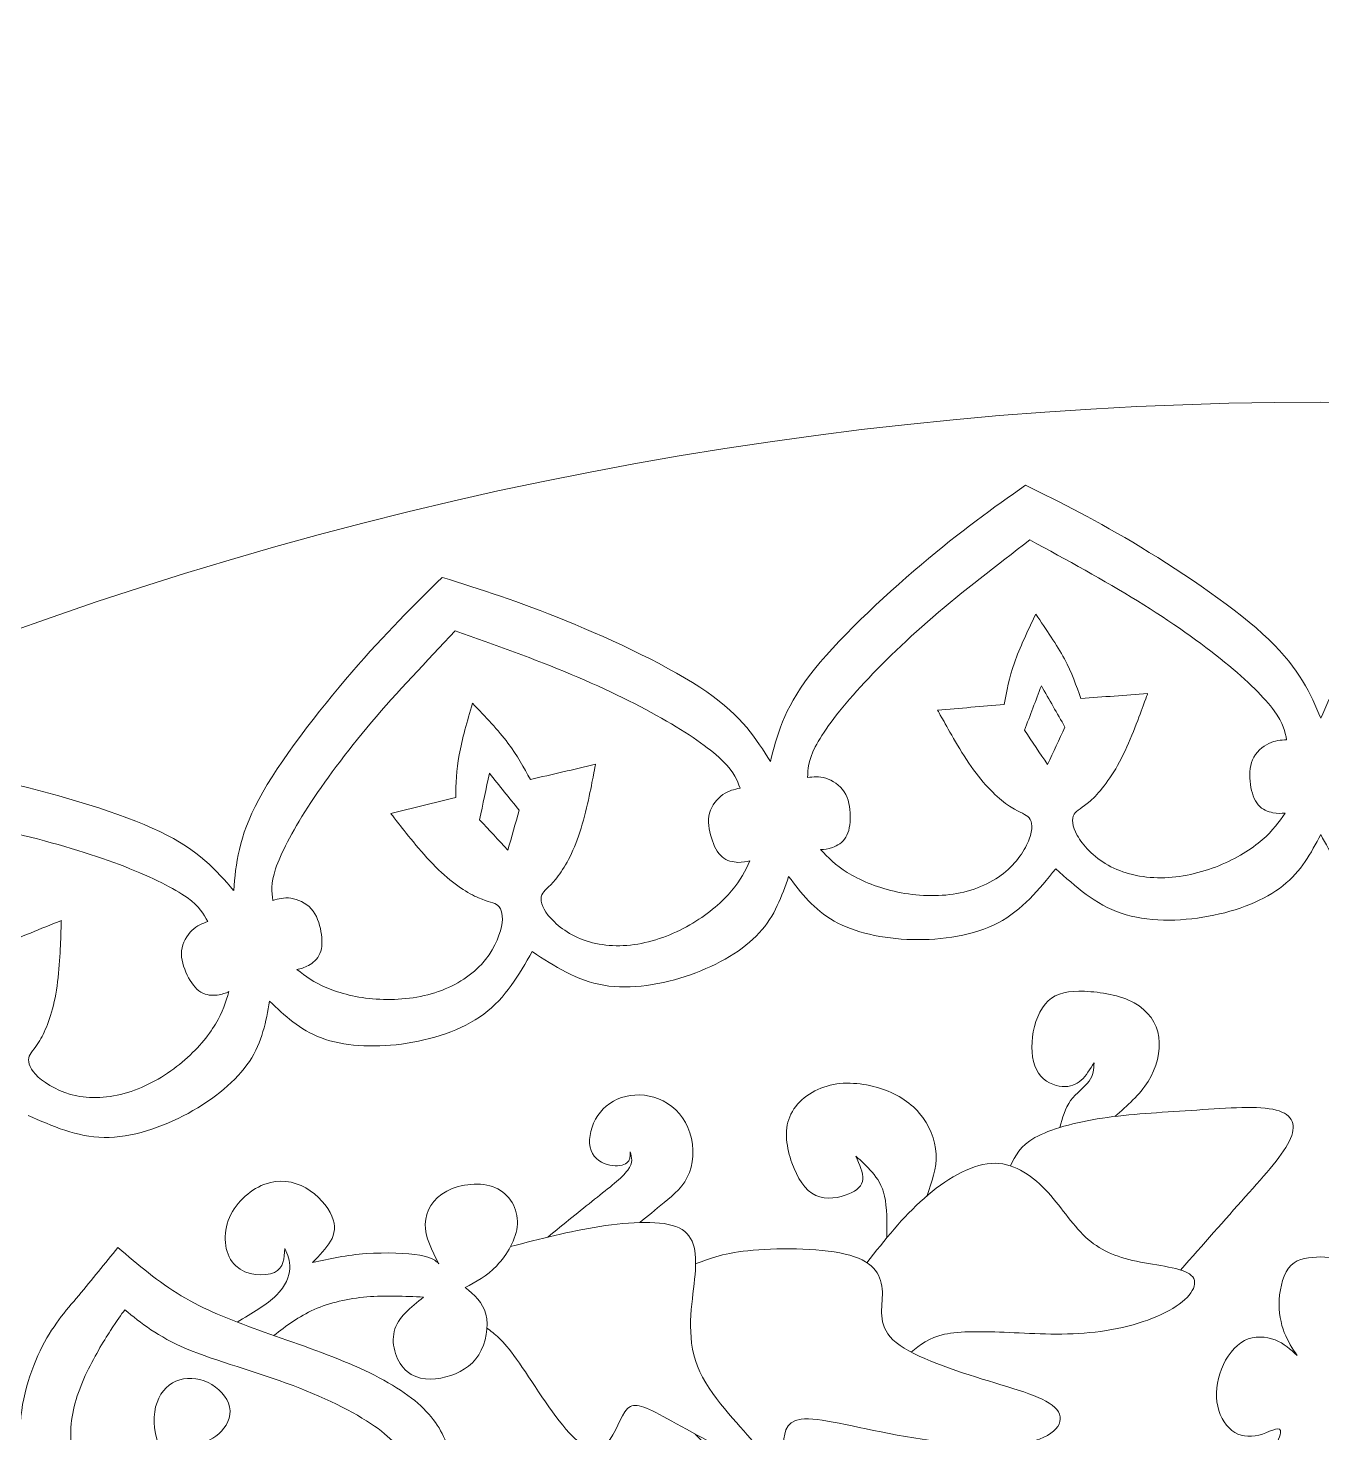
# Model space of a CAD drawing. Header units: millimetres. Extents: x -49.7 to 16.7, y -35.8 to 30.6.
# Drawn here: x -26.66 to -16.45, y 19.53 to 30.61 of the extents above; entities that cross this region are included whole.
import ezdxf

# ---------------------------------------------------------------- set-up
doc = ezdxf.new("R2010")
doc.units = ezdxf.units.MM
doc.header["$MEASUREMENT"] = 0
doc.layers.add('Layer 1', color=7, linetype='Continuous')

msp = doc.modelspace()

# ---------------------------------------------------------------- linework, layer by layer
at = {"layer": 'Layer 1', "lineweight": 9}
for points, knots in [([(4.9302, 18.8028), (-6.8815, 30.6145), (-26.0394, 30.6145), (-37.8511, 18.8028), (-37.8511, 18.8028), (-49.6628, 6.991), (-49.6628, -12.1668), (-37.8511, -23.9785), (-37.8511, -23.9785), (-26.0394, -35.7903), (-6.8815, -35.7903), (4.9302, -23.9785), (4.9302, -23.9785), (16.7419, -12.1668), (16.7419, 6.991), (4.9302, 18.8028)], [0, 0, 0, 0, 0.2, 0.2, 0.2, 0.2, 0.4, 0.4, 0.4, 0.4, 0.6, 0.6, 0.6, 0.6, 1, 1, 1, 1]), ([(-18.7898, 27.0081), (-19.0457, 26.8255), (-19.3016, 26.6429), (-19.6119, 26.3806), (-19.6119, 26.3806), (-19.9221, 26.1183), (-20.2867, 25.7762), (-20.4942, 25.5036), (-20.4942, 25.5036), (-20.7016, 25.231), (-20.752, 25.0278), (-20.8022, 24.8246)], [0, 0, 0, 0, 0.25, 0.25, 0.25, 0.25, 0.5, 0.5, 0.5, 0.5, 1, 1, 1, 1]), ([(-18.7897, 27.0081), (-18.5084, 26.8678), (-18.2271, 26.7275), (-17.8796, 26.5169), (-17.8796, 26.5169), (-17.5322, 26.3064), (-17.1185, 26.0255), (-16.871, 25.7888), (-16.871, 25.7888), (-16.6235, 25.552), (-16.542, 25.3593), (-16.4605, 25.1666)], [0, 0, 0, 0, 0.25, 0.25, 0.25, 0.25, 0.5, 0.5, 0.5, 0.5, 1, 1, 1, 1]), ([(-14.1313, 27.0081), (-14.4126, 26.8678), (-14.6939, 26.7275), (-15.0414, 26.5169), (-15.0414, 26.5169), (-15.3889, 26.3064), (-15.8025, 26.0255), (-16.05, 25.7888), (-16.05, 25.7888), (-16.2976, 25.552), (-16.3791, 25.3593), (-16.4605, 25.1666)], [0, 0, 0, 0, 0.25, 0.25, 0.25, 0.25, 0.5, 0.5, 0.5, 0.5, 1, 1, 1, 1]), ([(-18.7557, 26.5745), (-19.02, 26.3714), (-19.2845, 26.1683), (-19.5202, 25.9655), (-19.5202, 25.9655), (-19.7558, 25.7627), (-19.9628, 25.5601), (-20.1217, 25.3822), (-20.1217, 25.3822), (-20.2807, 25.2043), (-20.3919, 25.0508), (-20.4485, 24.9411), (-20.4485, 24.9411), (-20.5051, 24.8314), (-20.5073, 24.7652), (-20.5096, 24.6991), (-20.5096, 24.6991), (-20.4638, 24.7042), (-20.4181, 24.7094), (-20.3659, 24.6933), (-20.3659, 24.6933), (-20.3136, 24.6771), (-20.2548, 24.6398), (-20.2198, 24.5859), (-20.2198, 24.5859), (-20.1848, 24.532), (-20.1737, 24.4616), (-20.1728, 24.396), (-20.1728, 24.396), (-20.1719, 24.3304), (-20.1813, 24.2694), (-20.2074, 24.2272), (-20.2074, 24.2272), (-20.2335, 24.1848), (-20.2763, 24.1611), (-20.3123, 24.1479), (-20.3123, 24.1479), (-20.3482, 24.1348), (-20.3775, 24.1323), (-20.4067, 24.1298), (-20.4067, 24.1298), (-20.3484, 24.069), (-20.2901, 24.0082), (-20.1963, 23.9499), (-20.1963, 23.9499), (-20.1024, 23.8916), (-19.973, 23.8356), (-19.8259, 23.8017), (-19.8259, 23.8017), (-19.6789, 23.7677), (-19.514, 23.7556), (-19.3612, 23.7787), (-19.3612, 23.7787), (-19.2084, 23.8019), (-19.0674, 23.8603), (-18.9631, 23.9426), (-18.9631, 23.9426), (-18.8588, 24.0249), (-18.791, 24.1311), (-18.7605, 24.2123), (-18.7605, 24.2123), (-18.73, 24.2935), (-18.7367, 24.3497), (-18.7618, 24.3808), (-18.7618, 24.3808), (-18.7868, 24.4118), (-18.83, 24.4177), (-18.903, 24.4645), (-18.903, 24.4645), (-18.976, 24.5113), (-19.0787, 24.599), (-19.1804, 24.7335), (-19.1804, 24.7335), (-19.2821, 24.8681), (-19.3827, 25.0495), (-19.433, 25.1402), (-19.433, 25.1402), (-19.4833, 25.2309), (-19.4833, 25.2309), (-19.4833, 25.2309), (-19.4833, 25.2309), (-19.3081, 25.2459), (-19.1327, 25.2609), (-18.9575, 25.2759), (-18.9575, 25.2759), (-18.9382, 25.3808), (-18.9188, 25.4858), (-18.8775, 25.6045), (-18.8775, 25.6045), (-18.8362, 25.7233), (-18.7729, 25.8559), (-18.7096, 25.9885)], [0, 0, 0, 0, 0.0416667, 0.0416667, 0.0416667, 0.0416667, 0.0833333, 0.0833333, 0.0833333, 0.0833333, 0.125, 0.125, 0.125, 0.125, 0.1666667, 0.1666667, 0.1666667, 0.1666667, 0.2083333, 0.2083333, 0.2083333, 0.2083333, 0.25, 0.25, 0.25, 0.25, 0.2916667, 0.2916667, 0.2916667, 0.2916667, 0.3333333, 0.3333333, 0.3333333, 0.3333333, 0.375, 0.375, 0.375, 0.375, 0.4166667, 0.4166667, 0.4166667, 0.4166667, 0.4583333, 0.4583333, 0.4583333, 0.4583333, 0.5, 0.5, 0.5, 0.5, 0.5416667, 0.5416667, 0.5416667, 0.5416667, 0.5833333, 0.5833333, 0.5833333, 0.5833333, 0.625, 0.625, 0.625, 0.625, 0.6666667, 0.6666667, 0.6666667, 0.6666667, 0.7083333, 0.7083333, 0.7083333, 0.7083333, 0.75, 0.75, 0.75, 0.75, 0.7916667, 0.7916667, 0.7916667, 0.7916667, 0.8333333, 0.8333333, 0.8333333, 0.8333333, 0.875, 0.875, 0.875, 0.875, 0.9166667, 0.9166667, 0.9166667, 0.9166667, 1, 1, 1, 1]), ([(-18.7556, 26.5745), (-18.4627, 26.4153), (-18.1698, 26.256), (-17.9053, 26.0926), (-17.9053, 26.0926), (-17.6408, 25.9292), (-17.4047, 25.7615), (-17.2199, 25.6106), (-17.2199, 25.6106), (-17.035, 25.4597), (-16.9013, 25.3256), (-16.8282, 25.2261), (-16.8282, 25.2261), (-16.7551, 25.1266), (-16.7425, 25.0615), (-16.73, 24.9966), (-16.73, 24.9966), (-16.7759, 24.9945), (-16.8219, 24.9924), (-16.871, 24.9683), (-16.871, 24.9683), (-16.9201, 24.9442), (-16.9723, 24.8981), (-16.9984, 24.8394), (-16.9984, 24.8394), (-17.0245, 24.7808), (-17.0245, 24.7095), (-17.0151, 24.6445), (-17.0151, 24.6445), (-17.0057, 24.5796), (-16.9869, 24.5209), (-16.9546, 24.4832), (-16.9546, 24.4832), (-16.9222, 24.4454), (-16.8762, 24.4287), (-16.8386, 24.4213), (-16.8386, 24.4213), (-16.801, 24.414), (-16.7718, 24.4161), (-16.7425, 24.4182), (-16.7425, 24.4182), (-16.7906, 24.349), (-16.8386, 24.2799), (-16.9222, 24.2076), (-16.9222, 24.2076), (-17.0057, 24.1353), (-17.1248, 24.0598), (-17.2648, 24.0033), (-17.2648, 24.0033), (-17.4047, 23.9467), (-17.5656, 23.909), (-17.7202, 23.9079), (-17.7202, 23.9079), (-17.8748, 23.9068), (-18.0231, 23.9425), (-18.139, 24.0074), (-18.139, 24.0074), (-18.2549, 24.0724), (-18.3386, 24.1667), (-18.3814, 24.2422), (-18.3814, 24.2422), (-18.4242, 24.3176), (-18.4263, 24.3742), (-18.4064, 24.4088), (-18.4064, 24.4088), (-18.3866, 24.4433), (-18.3448, 24.4559), (-18.28, 24.5135), (-18.28, 24.5135), (-18.2153, 24.5712), (-18.1276, 24.6739), (-18.0482, 24.8227), (-18.0482, 24.8227), (-17.9688, 24.9714), (-17.8977, 25.1664), (-17.8623, 25.2638), (-17.8623, 25.2638), (-17.8267, 25.3613), (-17.8267, 25.3613), (-17.8267, 25.3613), (-17.8267, 25.3613), (-18.0022, 25.3487), (-18.1777, 25.3361), (-18.3532, 25.3235), (-18.3532, 25.3235), (-18.3887, 25.4241), (-18.4242, 25.5247), (-18.4836, 25.6355), (-18.4836, 25.6355), (-18.543, 25.7464), (-18.6262, 25.8674), (-18.7095, 25.9885)], [0, 0, 0, 0, 0.0416667, 0.0416667, 0.0416667, 0.0416667, 0.0833333, 0.0833333, 0.0833333, 0.0833333, 0.125, 0.125, 0.125, 0.125, 0.1666667, 0.1666667, 0.1666667, 0.1666667, 0.2083333, 0.2083333, 0.2083333, 0.2083333, 0.25, 0.25, 0.25, 0.25, 0.2916667, 0.2916667, 0.2916667, 0.2916667, 0.3333333, 0.3333333, 0.3333333, 0.3333333, 0.375, 0.375, 0.375, 0.375, 0.4166667, 0.4166667, 0.4166667, 0.4166667, 0.4583333, 0.4583333, 0.4583333, 0.4583333, 0.5, 0.5, 0.5, 0.5, 0.5416667, 0.5416667, 0.5416667, 0.5416667, 0.5833333, 0.5833333, 0.5833333, 0.5833333, 0.625, 0.625, 0.625, 0.625, 0.6666667, 0.6666667, 0.6666667, 0.6666667, 0.7083333, 0.7083333, 0.7083333, 0.7083333, 0.75, 0.75, 0.75, 0.75, 0.7916667, 0.7916667, 0.7916667, 0.7916667, 0.8333333, 0.8333333, 0.8333333, 0.8333333, 0.875, 0.875, 0.875, 0.875, 0.9166667, 0.9166667, 0.9166667, 0.9166667, 1, 1, 1, 1]), ([(-23.391, 26.2793), (-23.6152, 26.059), (-23.8394, 25.8386), (-24.1048, 25.531), (-24.1048, 25.531), (-24.3702, 25.2233), (-24.6768, 24.8284), (-24.8391, 24.5267), (-24.8391, 24.5267), (-25.0013, 24.225), (-25.0192, 24.0164), (-25.0371, 23.8079)], [0, 0, 0, 0, 0.25, 0.25, 0.25, 0.25, 0.5, 0.5, 0.5, 0.5, 1, 1, 1, 1]), ([(-23.3909, 26.2793), (-23.0911, 26.1848), (-22.7913, 26.0902), (-22.4152, 25.9366), (-22.4152, 25.9366), (-22.0391, 25.783), (-21.5866, 25.5703), (-21.3051, 25.3752), (-21.3051, 25.3752), (-21.0235, 25.18), (-20.9129, 25.0023), (-20.8023, 24.8246)], [0, 0, 0, 0, 0.25, 0.25, 0.25, 0.25, 0.5, 0.5, 0.5, 0.5, 1, 1, 1, 1]), ([(-23.2895, 25.8564), (-23.5188, 25.6145), (-23.7482, 25.3724), (-23.9493, 25.1353), (-23.9493, 25.1353), (-24.1503, 24.8981), (-24.323, 24.6657), (-24.4522, 24.4651), (-24.4522, 24.4651), (-24.5814, 24.2645), (-24.6671, 24.0956), (-24.7059, 23.9783), (-24.7059, 23.9783), (-24.7447, 23.8611), (-24.7365, 23.7954), (-24.7284, 23.7298), (-24.7284, 23.7298), (-24.684, 23.742), (-24.6396, 23.7542), (-24.5856, 23.7465), (-24.5856, 23.7465), (-24.5314, 23.7387), (-24.4675, 23.711), (-24.4245, 23.6633), (-24.4245, 23.6633), (-24.3815, 23.6155), (-24.3595, 23.5477), (-24.3484, 23.4831), (-24.3484, 23.4831), (-24.3372, 23.4184), (-24.337, 23.3567), (-24.3561, 23.3109), (-24.3561, 23.3109), (-24.3752, 23.265), (-24.4138, 23.2349), (-24.4473, 23.2162), (-24.4473, 23.2162), (-24.4808, 23.1976), (-24.5092, 23.1906), (-24.5377, 23.1836), (-24.5377, 23.1836), (-24.4706, 23.1326), (-24.4036, 23.0817), (-24.3018, 23.0388), (-24.3018, 23.0388), (-24.2, 22.9958), (-24.0634, 22.9608), (-23.9128, 22.9503), (-23.9128, 22.9503), (-23.7622, 22.9398), (-23.5975, 22.9536), (-23.4502, 23.0003), (-23.4502, 23.0003), (-23.3029, 23.0471), (-23.1728, 23.1269), (-23.0826, 23.2244), (-23.0826, 23.2244), (-22.9924, 23.322), (-22.9421, 23.4376), (-22.9247, 23.5225), (-22.9247, 23.5225), (-22.9073, 23.6075), (-22.9227, 23.662), (-22.9523, 23.6888), (-22.9523, 23.6888), (-22.9819, 23.7155), (-23.0255, 23.7146), (-23.1049, 23.7493), (-23.1049, 23.7493), (-23.1843, 23.7841), (-23.2995, 23.8547), (-23.421, 23.9717), (-23.421, 23.9717), (-23.5424, 24.0886), (-23.6702, 24.2521), (-23.7341, 24.3338), (-23.7341, 24.3338), (-23.798, 24.4155), (-23.798, 24.4155), (-23.798, 24.4155), (-23.798, 24.4155), (-23.6272, 24.4577), (-23.4564, 24.5), (-23.2856, 24.5423), (-23.2856, 24.5423), (-23.283, 24.6489), (-23.2802, 24.7556), (-23.258, 24.8793), (-23.258, 24.8793), (-23.2358, 25.0031), (-23.1941, 25.1439), (-23.1523, 25.2848)], [0, 0, 0, 0, 0.0416667, 0.0416667, 0.0416667, 0.0416667, 0.0833333, 0.0833333, 0.0833333, 0.0833333, 0.125, 0.125, 0.125, 0.125, 0.1666667, 0.1666667, 0.1666667, 0.1666667, 0.2083333, 0.2083333, 0.2083333, 0.2083333, 0.25, 0.25, 0.25, 0.25, 0.2916667, 0.2916667, 0.2916667, 0.2916667, 0.3333333, 0.3333333, 0.3333333, 0.3333333, 0.375, 0.375, 0.375, 0.375, 0.4166667, 0.4166667, 0.4166667, 0.4166667, 0.4583333, 0.4583333, 0.4583333, 0.4583333, 0.5, 0.5, 0.5, 0.5, 0.5416667, 0.5416667, 0.5416667, 0.5416667, 0.5833333, 0.5833333, 0.5833333, 0.5833333, 0.625, 0.625, 0.625, 0.625, 0.6666667, 0.6666667, 0.6666667, 0.6666667, 0.7083333, 0.7083333, 0.7083333, 0.7083333, 0.75, 0.75, 0.75, 0.75, 0.7916667, 0.7916667, 0.7916667, 0.7916667, 0.8333333, 0.8333333, 0.8333333, 0.8333333, 0.875, 0.875, 0.875, 0.875, 0.9166667, 0.9166667, 0.9166667, 0.9166667, 1, 1, 1, 1]), ([(-23.2894, 25.8564), (-22.9752, 25.745), (-22.6609, 25.6335), (-22.3741, 25.5135), (-22.3741, 25.5135), (-22.0874, 25.3934), (-21.828, 25.2647), (-21.6218, 25.1447), (-21.6218, 25.1447), (-21.4156, 25.0246), (-21.2625, 24.913), (-21.1747, 24.8261), (-21.1747, 24.8261), (-21.087, 24.7392), (-21.0644, 24.677), (-21.0419, 24.6148), (-21.0419, 24.6148), (-21.0869, 24.6055), (-21.132, 24.5963), (-21.1767, 24.5648), (-21.1767, 24.5648), (-21.2214, 24.5334), (-21.2658, 24.4796), (-21.2824, 24.4176), (-21.2824, 24.4176), (-21.299, 24.3556), (-21.2879, 24.2851), (-21.2684, 24.2225), (-21.2684, 24.2225), (-21.249, 24.1598), (-21.2212, 24.1047), (-21.1834, 24.0726), (-21.1834, 24.0726), (-21.1455, 24.0404), (-21.0975, 24.031), (-21.0592, 24.0297), (-21.0592, 24.0297), (-21.0209, 24.0283), (-20.9924, 24.0349), (-20.9638, 24.0416), (-20.9638, 24.0416), (-21.0004, 23.9658), (-21.0371, 23.8899), (-21.1083, 23.8055), (-21.1083, 23.8055), (-21.1795, 23.721), (-21.2853, 23.6278), (-21.4147, 23.5501), (-21.4147, 23.5501), (-21.5441, 23.4723), (-21.6971, 23.4098), (-21.8495, 23.3846), (-21.8495, 23.3846), (-22.0021, 23.3594), (-22.1542, 23.3714), (-22.2788, 23.4174), (-22.2788, 23.4174), (-22.4035, 23.4635), (-22.5008, 23.5435), (-22.5549, 23.6113), (-22.5549, 23.6113), (-22.609, 23.6791), (-22.6199, 23.7347), (-22.6058, 23.772), (-22.6058, 23.772), (-22.5916, 23.8092), (-22.5522, 23.8282), (-22.4973, 23.8952), (-22.4973, 23.8952), (-22.4424, 23.9623), (-22.3718, 24.0774), (-22.3166, 24.2368), (-22.3166, 24.2368), (-22.2615, 24.3962), (-22.2218, 24.5998), (-22.202, 24.7016), (-22.202, 24.7016), (-22.1822, 24.8034), (-22.1822, 24.8034), (-22.1822, 24.8034), (-22.1822, 24.8034), (-22.3535, 24.7635), (-22.5249, 24.7236), (-22.6962, 24.6838), (-22.6962, 24.6838), (-22.747, 24.7776), (-22.7978, 24.8714), (-22.8738, 24.9716), (-22.8738, 24.9716), (-22.9498, 25.0717), (-23.051, 25.1783), (-23.1522, 25.2849)], [0, 0, 0, 0, 0.0416667, 0.0416667, 0.0416667, 0.0416667, 0.0833333, 0.0833333, 0.0833333, 0.0833333, 0.125, 0.125, 0.125, 0.125, 0.1666667, 0.1666667, 0.1666667, 0.1666667, 0.2083333, 0.2083333, 0.2083333, 0.2083333, 0.25, 0.25, 0.25, 0.25, 0.2916667, 0.2916667, 0.2916667, 0.2916667, 0.3333333, 0.3333333, 0.3333333, 0.3333333, 0.375, 0.375, 0.375, 0.375, 0.4166667, 0.4166667, 0.4166667, 0.4166667, 0.4583333, 0.4583333, 0.4583333, 0.4583333, 0.5, 0.5, 0.5, 0.5, 0.5416667, 0.5416667, 0.5416667, 0.5416667, 0.5833333, 0.5833333, 0.5833333, 0.5833333, 0.625, 0.625, 0.625, 0.625, 0.6666667, 0.6666667, 0.6666667, 0.6666667, 0.7083333, 0.7083333, 0.7083333, 0.7083333, 0.75, 0.75, 0.75, 0.75, 0.7916667, 0.7916667, 0.7916667, 0.7916667, 0.8333333, 0.8333333, 0.8333333, 0.8333333, 0.875, 0.875, 0.875, 0.875, 0.9166667, 0.9166667, 0.9166667, 0.9166667, 1, 1, 1, 1]), ([(-18.6651, 25.4232), (-18.7095, 25.3061), (-18.7539, 25.189), (-18.7983, 25.072), (-18.7983, 25.072), (-18.7376, 24.9818), (-18.6768, 24.8914), (-18.6161, 24.8012)], [0, 0, 0, 0, 0.3333333, 0.3333333, 0.3333333, 0.3333333, 1, 1, 1, 1]), ([(-18.665, 25.4232), (-18.6029, 25.3146), (-18.5407, 25.2058), (-18.4785, 25.0972), (-18.4785, 25.0972), (-18.5244, 24.9986), (-18.5702, 24.8999), (-18.6161, 24.8012)], [0, 0, 0, 0, 0.3333333, 0.3333333, 0.3333333, 0.3333333, 1, 1, 1, 1]), ([(-27.8215, 24.8397), (-27.5106, 24.7932), (-27.1997, 24.7467), (-26.8042, 24.6539), (-26.8042, 24.6539), (-26.4087, 24.561), (-25.9285, 24.4217), (-25.6199, 24.273), (-25.6199, 24.273), (-25.3113, 24.1243), (-25.1742, 23.9661), (-25.0372, 23.8079)], [0, 0, 0, 0, 0.25, 0.25, 0.25, 0.25, 0.5, 0.5, 0.5, 0.5, 1, 1, 1, 1]), ([(-23.0199, 24.7335), (-23.0454, 24.6109), (-23.071, 24.4883), (-23.0965, 24.3657), (-23.0965, 24.3657), (-23.0224, 24.2861), (-22.9483, 24.2064), (-22.8742, 24.1268)], [0, 0, 0, 0, 0.3333333, 0.3333333, 0.3333333, 0.3333333, 1, 1, 1, 1]), ([(-23.0198, 24.7335), (-22.9414, 24.6359), (-22.863, 24.5382), (-22.7846, 24.4406), (-22.7846, 24.4406), (-22.8144, 24.336), (-22.8443, 24.2314), (-22.8742, 24.1268)], [0, 0, 0, 0, 0.3333333, 0.3333333, 0.3333333, 0.3333333, 1, 1, 1, 1]), ([(-27.6551, 24.4379), (-27.3273, 24.377), (-26.9995, 24.3161), (-26.6974, 24.2424), (-26.6974, 24.2424), (-26.3954, 24.1687), (-26.1191, 24.0821), (-25.8966, 23.9958), (-25.8966, 23.9958), (-25.6742, 23.9094), (-25.5055, 23.8232), (-25.4053, 23.7511), (-25.4053, 23.7511), (-25.305, 23.6791), (-25.273, 23.6211), (-25.241, 23.5632), (-25.241, 23.5632), (-25.284, 23.547), (-25.3272, 23.5308), (-25.3663, 23.4927), (-25.3663, 23.4927), (-25.4056, 23.4546), (-25.441, 23.3946), (-25.4477, 23.3308), (-25.4477, 23.3308), (-25.4544, 23.2669), (-25.4324, 23.1991), (-25.4034, 23.1403), (-25.4034, 23.1403), (-25.3744, 23.0814), (-25.3383, 23.0313), (-25.2959, 23.0055), (-25.2959, 23.0055), (-25.2535, 22.9796), (-25.2046, 22.9779), (-25.1665, 22.9825), (-25.1665, 22.9825), (-25.1285, 22.9872), (-25.1014, 22.9982), (-25.0742, 23.0092), (-25.0742, 23.0092), (-25.0985, 22.9286), (-25.1228, 22.848), (-25.18, 22.7534), (-25.18, 22.7534), (-25.2371, 22.6588), (-25.327, 22.5502), (-25.4426, 22.4532), (-25.4426, 22.4532), (-25.5583, 22.3562), (-25.6997, 22.2706), (-25.8463, 22.2218), (-25.8463, 22.2218), (-25.993, 22.173), (-26.1451, 22.1611), (-26.2754, 22.187), (-26.2754, 22.187), (-26.4057, 22.213), (-26.5144, 22.2769), (-26.5784, 22.3354), (-26.5784, 22.3354), (-26.6424, 22.3939), (-26.6619, 22.4471), (-26.6538, 22.4861), (-26.6538, 22.4861), (-26.6456, 22.5251), (-26.6097, 22.55), (-26.5659, 22.6248), (-26.5659, 22.6248), (-26.5222, 22.6996), (-26.4704, 22.8244), (-26.4409, 22.9904), (-26.4409, 22.9904), (-26.4114, 23.1564), (-26.4041, 23.3638), (-26.4004, 23.4674), (-26.4004, 23.4674), (-26.3967, 23.5711), (-26.3967, 23.5711), (-26.3967, 23.5711), (-26.3967, 23.5711), (-26.5597, 23.5049), (-26.7227, 23.4387), (-26.8858, 23.3725), (-26.8858, 23.3725), (-26.9506, 23.4572), (-27.0155, 23.5419), (-27.1062, 23.629), (-27.1062, 23.629), (-27.1969, 23.716), (-27.3135, 23.8054), (-27.4301, 23.8949)], [0, 0, 0, 0, 0.0416667, 0.0416667, 0.0416667, 0.0416667, 0.0833333, 0.0833333, 0.0833333, 0.0833333, 0.125, 0.125, 0.125, 0.125, 0.1666667, 0.1666667, 0.1666667, 0.1666667, 0.2083333, 0.2083333, 0.2083333, 0.2083333, 0.25, 0.25, 0.25, 0.25, 0.2916667, 0.2916667, 0.2916667, 0.2916667, 0.3333333, 0.3333333, 0.3333333, 0.3333333, 0.375, 0.375, 0.375, 0.375, 0.4166667, 0.4166667, 0.4166667, 0.4166667, 0.4583333, 0.4583333, 0.4583333, 0.4583333, 0.5, 0.5, 0.5, 0.5, 0.5416667, 0.5416667, 0.5416667, 0.5416667, 0.5833333, 0.5833333, 0.5833333, 0.5833333, 0.625, 0.625, 0.625, 0.625, 0.6666667, 0.6666667, 0.6666667, 0.6666667, 0.7083333, 0.7083333, 0.7083333, 0.7083333, 0.75, 0.75, 0.75, 0.75, 0.7916667, 0.7916667, 0.7916667, 0.7916667, 0.8333333, 0.8333333, 0.8333333, 0.8333333, 0.875, 0.875, 0.875, 0.875, 0.9166667, 0.9166667, 0.9166667, 0.9166667, 1, 1, 1, 1]), ([(-16.4605, 24.2482), (-16.5378, 24.1037), (-16.6151, 23.9592), (-16.7592, 23.845), (-16.7592, 23.845), (-16.9034, 23.7309), (-17.1144, 23.647), (-17.3462, 23.6041), (-17.3462, 23.6041), (-17.5781, 23.5611), (-17.8309, 23.559), (-18.0352, 23.6283), (-18.0352, 23.6283), (-18.2396, 23.6977), (-18.3955, 23.8385), (-18.5514, 23.9792)], [0, 0, 0, 0, 0.2, 0.2, 0.2, 0.2, 0.4, 0.4, 0.4, 0.4, 0.6, 0.6, 0.6, 0.6, 1, 1, 1, 1]), ([(-16.4605, 24.2482), (-16.3832, 24.1037), (-16.3059, 23.9592), (-16.1618, 23.845), (-16.1618, 23.845), (-16.0177, 23.7309), (-15.8066, 23.647), (-15.5748, 23.6041), (-15.5748, 23.6041), (-15.3429, 23.5611), (-15.0901, 23.559), (-14.8858, 23.6283), (-14.8858, 23.6283), (-14.6814, 23.6977), (-14.5255, 23.8385), (-14.3696, 23.9792)], [0, 0, 0, 0, 0.2, 0.2, 0.2, 0.2, 0.4, 0.4, 0.4, 0.4, 0.6, 0.6, 0.6, 0.6, 1, 1, 1, 1]), ([(-20.6586, 23.918), (-20.5597, 23.7873), (-20.4607, 23.6566), (-20.3005, 23.5663), (-20.3005, 23.5663), (-20.1403, 23.4761), (-19.9188, 23.4263), (-19.683, 23.4201), (-19.683, 23.4201), (-19.4473, 23.414), (-19.1973, 23.4514), (-19.0063, 23.5519), (-19.0063, 23.5519), (-18.8154, 23.6523), (-18.6833, 23.8158), (-18.5514, 23.9792)], [0, 0, 0, 0, 0.2, 0.2, 0.2, 0.2, 0.4, 0.4, 0.4, 0.4, 0.6, 0.6, 0.6, 0.6, 1, 1, 1, 1]), ([(-20.6587, 23.918), (-20.7124, 23.7631), (-20.7661, 23.6082), (-20.8906, 23.4728), (-20.8906, 23.4728), (-21.0151, 23.3375), (-21.2104, 23.2217), (-21.4327, 23.143), (-21.4327, 23.143), (-21.655, 23.0643), (-21.9043, 23.0227), (-22.117, 23.0592), (-22.117, 23.0592), (-22.3297, 23.0957), (-22.5057, 23.2104), (-22.6817, 23.325)], [0, 0, 0, 0, 0.2, 0.2, 0.2, 0.2, 0.4, 0.4, 0.4, 0.4, 0.6, 0.6, 0.6, 0.6, 1, 1, 1, 1]), ([(-24.7535, 22.935), (-24.6353, 22.8213), (-24.5171, 22.7077), (-24.3447, 22.6436), (-24.3447, 22.6436), (-24.1723, 22.5795), (-23.9457, 22.565), (-23.712, 22.5958), (-23.712, 22.5958), (-23.4781, 22.6266), (-23.2371, 22.7027), (-23.0642, 22.8318), (-23.0642, 22.8318), (-22.8913, 22.9609), (-22.7865, 23.143), (-22.6818, 23.325)], [0, 0, 0, 0, 0.2, 0.2, 0.2, 0.2, 0.4, 0.4, 0.4, 0.4, 0.6, 0.6, 0.6, 0.6, 1, 1, 1, 1]), ([(-18.0854, 22.0243), (-17.9872, 22.1091), (-17.8891, 22.1939), (-17.8227, 22.3009), (-17.8227, 22.3009), (-17.7563, 22.408), (-17.7217, 22.5373), (-17.7381, 22.6502), (-17.7381, 22.6502), (-17.7544, 22.763), (-17.8218, 22.8595), (-17.9329, 22.9205), (-17.9329, 22.9205), (-18.0439, 22.9815), (-18.1987, 23.007), (-18.3234, 23.0116), (-18.3234, 23.0116), (-18.4481, 23.0161), (-18.5428, 22.9997), (-18.611, 22.936), (-18.611, 22.936), (-18.6793, 22.8723), (-18.7212, 22.7612), (-18.7349, 22.652), (-18.7349, 22.652), (-18.7485, 22.5428), (-18.7339, 22.4353), (-18.6875, 22.3661), (-18.6875, 22.3661), (-18.6411, 22.297), (-18.5628, 22.266), (-18.5, 22.2605), (-18.5, 22.2605), (-18.4372, 22.2551), (-18.3898, 22.2751), (-18.3507, 22.3106), (-18.3507, 22.3106), (-18.3116, 22.3461), (-18.2806, 22.3971), (-18.2497, 22.4481), (-18.2497, 22.4481), (-18.2515, 22.3989), (-18.2533, 22.3498), (-18.2879, 22.3025), (-18.2879, 22.3025), (-18.3225, 22.2551), (-18.3899, 22.2096), (-18.434, 22.1489), (-18.434, 22.1489), (-18.4782, 22.0882), (-18.4993, 22.0124), (-18.5204, 21.9366)], [0, 0, 0, 0, 0.0714286, 0.0714286, 0.0714286, 0.0714286, 0.1428571, 0.1428571, 0.1428571, 0.1428571, 0.2142857, 0.2142857, 0.2142857, 0.2142857, 0.2857143, 0.2857143, 0.2857143, 0.2857143, 0.3571429, 0.3571429, 0.3571429, 0.3571429, 0.4285714, 0.4285714, 0.4285714, 0.4285714, 0.5, 0.5, 0.5, 0.5, 0.5714286, 0.5714286, 0.5714286, 0.5714286, 0.6428571, 0.6428571, 0.6428571, 0.6428571, 0.7142857, 0.7142857, 0.7142857, 0.7142857, 0.7857143, 0.7857143, 0.7857143, 0.7857143, 0.8571429, 0.8571429, 0.8571429, 0.8571429, 1, 1, 1, 1]), ([(-24.7535, 22.9349), (-24.7824, 22.7735), (-24.8111, 22.6121), (-24.9129, 22.459), (-24.9129, 22.459), (-25.0147, 22.3058), (-25.1895, 22.1608), (-25.3968, 22.0484), (-25.3968, 22.0484), (-25.604, 21.9359), (-25.8438, 21.8557), (-26.0595, 21.8585), (-26.0595, 21.8585), (-26.2753, 21.8614), (-26.4671, 21.9471), (-26.6588, 22.0328)], [0, 0, 0, 0, 0.2, 0.2, 0.2, 0.2, 0.4, 0.4, 0.4, 0.4, 0.6, 0.6, 0.6, 0.6, 1, 1, 1, 1]), ([(-19.5672, 21.4006), (-19.5285, 21.5076), (-19.4899, 21.6147), (-19.4951, 21.7273), (-19.4951, 21.7273), (-19.5004, 21.84), (-19.5496, 21.9583), (-19.6278, 22.0503), (-19.6278, 22.0503), (-19.7061, 22.1422), (-19.8136, 22.2078), (-19.9428, 22.2478), (-19.9428, 22.2478), (-20.0721, 22.2878), (-20.2232, 22.3025), (-20.3561, 22.2642), (-20.3561, 22.2642), (-20.489, 22.226), (-20.6037, 22.1349), (-20.6501, 22.0221), (-20.6501, 22.0221), (-20.6965, 21.9092), (-20.6747, 21.7744), (-20.6328, 21.657), (-20.6328, 21.657), (-20.591, 21.5396), (-20.529, 21.4394), (-20.4453, 21.4003), (-20.4453, 21.4003), (-20.3615, 21.3612), (-20.2559, 21.383), (-20.185, 21.4121), (-20.185, 21.4121), (-20.114, 21.4412), (-20.0775, 21.4777), (-20.0739, 21.5287), (-20.0739, 21.5287), (-20.0702, 21.5797), (-20.0994, 21.6452), (-20.1285, 21.7107), (-20.1285, 21.7107), (-20.0848, 21.6707), (-20.0411, 21.6306), (-20.0002, 21.5833), (-20.0002, 21.5833), (-19.9592, 21.5359), (-19.9209, 21.4813), (-19.9019, 21.3942), (-19.9019, 21.3942), (-19.8829, 21.307), (-19.8831, 21.1873), (-19.8833, 21.0676)], [0, 0, 0, 0, 0.0714286, 0.0714286, 0.0714286, 0.0714286, 0.1428571, 0.1428571, 0.1428571, 0.1428571, 0.2142857, 0.2142857, 0.2142857, 0.2142857, 0.2857143, 0.2857143, 0.2857143, 0.2857143, 0.3571429, 0.3571429, 0.3571429, 0.3571429, 0.4285714, 0.4285714, 0.4285714, 0.4285714, 0.5, 0.5, 0.5, 0.5, 0.5714286, 0.5714286, 0.5714286, 0.5714286, 0.6428571, 0.6428571, 0.6428571, 0.6428571, 0.7142857, 0.7142857, 0.7142857, 0.7142857, 0.7857143, 0.7857143, 0.7857143, 0.7857143, 0.8571429, 0.8571429, 0.8571429, 0.8571429, 1, 1, 1, 1]), ([(-22.559, 21.0717), (-22.4316, 21.1755), (-22.3041, 21.2793), (-22.1894, 21.3703), (-22.1894, 21.3703), (-22.0747, 21.4613), (-21.9727, 21.5396), (-21.9282, 21.5997), (-21.9282, 21.5997), (-21.8835, 21.6597), (-21.8963, 21.7016), (-21.909, 21.7435), (-21.909, 21.7435), (-21.909, 21.7107), (-21.909, 21.678), (-21.9345, 21.657), (-21.9345, 21.657), (-21.96, 21.6361), (-22.011, 21.627), (-22.0692, 21.6397), (-22.0692, 21.6397), (-22.1275, 21.6524), (-22.1931, 21.6871), (-22.2176, 21.7544), (-22.2176, 21.7544), (-22.2422, 21.8218), (-22.2258, 21.9219), (-22.1821, 22.002), (-22.1821, 22.002), (-22.1384, 22.0821), (-22.0674, 22.1422), (-21.9782, 22.1723), (-21.9782, 22.1723), (-21.889, 22.2023), (-21.7816, 22.2023), (-21.6842, 22.1632), (-21.6842, 22.1632), (-21.5868, 22.124), (-21.4994, 22.0457), (-21.453, 21.9365), (-21.453, 21.9365), (-21.4065, 21.8273), (-21.4011, 21.687), (-21.4411, 21.5815), (-21.4411, 21.5815), (-21.4812, 21.4759), (-21.5668, 21.4049), (-21.6397, 21.3449), (-21.6397, 21.3449), (-21.7126, 21.2849), (-21.773, 21.236), (-21.8333, 21.187)], [0, 0, 0, 0, 0.0714286, 0.0714286, 0.0714286, 0.0714286, 0.1428571, 0.1428571, 0.1428571, 0.1428571, 0.2142857, 0.2142857, 0.2142857, 0.2142857, 0.2857143, 0.2857143, 0.2857143, 0.2857143, 0.3571429, 0.3571429, 0.3571429, 0.3571429, 0.4285714, 0.4285714, 0.4285714, 0.4285714, 0.5, 0.5, 0.5, 0.5, 0.5714286, 0.5714286, 0.5714286, 0.5714286, 0.6428571, 0.6428571, 0.6428571, 0.6428571, 0.7142857, 0.7142857, 0.7142857, 0.7142857, 0.7857143, 0.7857143, 0.7857143, 0.7857143, 0.8571429, 0.8571429, 0.8571429, 0.8571429, 1, 1, 1, 1]), ([(-18.9093, 21.6342), (-18.8712, 21.7123), (-18.833, 21.7905), (-18.7153, 21.8569), (-18.7153, 21.8569), (-18.5976, 21.9234), (-18.4005, 21.9782), (-18.1832, 22.0111), (-18.1832, 22.0111), (-17.9659, 22.0439), (-17.7285, 22.0549), (-17.4839, 22.0713), (-17.4839, 22.0713), (-17.2392, 22.0878), (-16.9872, 22.1097), (-16.8393, 22.0805), (-16.8393, 22.0805), (-16.6914, 22.0512), (-16.6476, 21.9709), (-16.6987, 21.8504), (-16.6987, 21.8504), (-16.7499, 21.7299), (-16.8959, 21.5692), (-17.0563, 21.3894), (-17.0563, 21.3894), (-17.2167, 21.2096), (-17.3914, 21.0107), (-17.566, 20.8118)], [0, 0, 0, 0, 0.125, 0.125, 0.125, 0.125, 0.25, 0.25, 0.25, 0.25, 0.375, 0.375, 0.375, 0.375, 0.5, 0.5, 0.5, 0.5, 0.625, 0.625, 0.625, 0.625, 0.75, 0.75, 0.75, 0.75, 1, 1, 1, 1]), ([(-20.0421, 20.8699), (-19.9003, 21.0494), (-19.7584, 21.229), (-19.5907, 21.3772), (-19.5907, 21.3772), (-19.423, 21.5254), (-19.2294, 21.6422), (-19.0614, 21.6532), (-19.0614, 21.6532), (-18.8935, 21.6642), (-18.751, 21.5692), (-18.6342, 21.4469), (-18.6342, 21.4469), (-18.5173, 21.3245), (-18.426, 21.1748), (-18.3165, 21.0725), (-18.3165, 21.0725), (-18.2069, 20.9703), (-18.0791, 20.9155), (-17.9148, 20.8809), (-17.9148, 20.8809), (-17.7504, 20.8461), (-17.5496, 20.8315), (-17.4821, 20.7695), (-17.4821, 20.7695), (-17.4145, 20.7074), (-17.4802, 20.5978), (-17.6281, 20.5084), (-17.6281, 20.5084), (-17.776, 20.4189), (-18.0061, 20.3495), (-18.2398, 20.3221), (-18.2398, 20.3221), (-18.4735, 20.2947), (-18.7109, 20.3094), (-18.919, 20.3185), (-18.919, 20.3185), (-19.1272, 20.3276), (-19.3061, 20.3313), (-19.4299, 20.3046), (-19.4299, 20.3046), (-19.5537, 20.2779), (-19.6223, 20.2209), (-19.6909, 20.1639)], [0, 0, 0, 0, 0.0833333, 0.0833333, 0.0833333, 0.0833333, 0.1666667, 0.1666667, 0.1666667, 0.1666667, 0.25, 0.25, 0.25, 0.25, 0.3333333, 0.3333333, 0.3333333, 0.3333333, 0.4166667, 0.4166667, 0.4166667, 0.4166667, 0.5, 0.5, 0.5, 0.5, 0.5833333, 0.5833333, 0.5833333, 0.5833333, 0.6666667, 0.6666667, 0.6666667, 0.6666667, 0.75, 0.75, 0.75, 0.75, 0.8333333, 0.8333333, 0.8333333, 0.8333333, 1, 1, 1, 1]), ([(-25.0107, 20.4008), (-24.8924, 20.4701), (-24.7742, 20.5395), (-24.7004, 20.6125), (-24.7004, 20.6125), (-24.6267, 20.6855), (-24.5975, 20.7622), (-24.5938, 20.8242), (-24.5938, 20.8242), (-24.5902, 20.8863), (-24.6121, 20.9338), (-24.634, 20.9813), (-24.634, 20.9813), (-24.6377, 20.9046), (-24.6413, 20.8279), (-24.7162, 20.7932), (-24.7162, 20.7932), (-24.791, 20.7585), (-24.9371, 20.7658), (-25.0211, 20.8443), (-25.0211, 20.8443), (-25.1051, 20.9228), (-25.127, 21.0725), (-25.0795, 21.2022), (-25.0795, 21.2022), (-25.0321, 21.3318), (-24.9152, 21.4414), (-24.7983, 21.487), (-24.7983, 21.487), (-24.6815, 21.5327), (-24.5646, 21.5144), (-24.4679, 21.4597), (-24.4679, 21.4597), (-24.3711, 21.4049), (-24.2944, 21.3136), (-24.2615, 21.2369), (-24.2615, 21.2369), (-24.2287, 21.1602), (-24.2396, 21.0981), (-24.2725, 21.0397), (-24.2725, 21.0397), (-24.3053, 20.9813), (-24.3601, 20.9265), (-24.4149, 20.8717), (-24.4149, 20.8717), (-24.2798, 20.9009), (-24.1447, 20.9301), (-23.9913, 20.9411), (-23.9913, 20.9411), (-23.8379, 20.9521), (-23.6663, 20.9448), (-23.5677, 20.9283), (-23.5677, 20.9283), (-23.4691, 20.9119), (-23.4435, 20.8863), (-23.418, 20.8607), (-23.418, 20.8607), (-23.4727, 20.9667), (-23.5275, 21.0725), (-23.5257, 21.1748), (-23.5257, 21.1748), (-23.5239, 21.277), (-23.4654, 21.3757), (-23.3559, 21.4341), (-23.3559, 21.4341), (-23.2463, 21.4925), (-23.0857, 21.5108), (-22.9724, 21.4615), (-22.9724, 21.4615), (-22.8593, 21.4122), (-22.7935, 21.2953), (-22.799, 21.1748), (-22.799, 21.1748), (-22.8045, 21.0543), (-22.8812, 20.9301), (-22.9615, 20.8461), (-22.9615, 20.8461), (-23.0418, 20.7622), (-23.1258, 20.7183), (-23.2098, 20.6745), (-23.2098, 20.6745), (-23.1404, 20.6161), (-23.0711, 20.5577), (-23.0473, 20.4627), (-23.0473, 20.4627), (-23.0236, 20.3678), (-23.0455, 20.2363), (-23.1039, 20.1432), (-23.1039, 20.1432), (-23.1623, 20.0501), (-23.2573, 19.9953), (-23.3632, 19.9679), (-23.3632, 19.9679), (-23.4691, 19.9405), (-23.586, 19.9405), (-23.6681, 20.0099), (-23.6681, 20.0099), (-23.7503, 20.0793), (-23.7978, 20.218), (-23.7704, 20.3276), (-23.7704, 20.3276), (-23.743, 20.4371), (-23.6407, 20.5175), (-23.5385, 20.5978), (-23.5385, 20.5978), (-23.6882, 20.6051), (-23.8379, 20.6124), (-23.9858, 20.5997), (-23.9858, 20.5997), (-24.1337, 20.5869), (-24.2798, 20.554), (-24.4019, 20.4999), (-24.4019, 20.4999), (-24.524, 20.4457), (-24.6222, 20.3703), (-24.7203, 20.2949)], [0, 0, 0, 0, 0.0333333, 0.0333333, 0.0333333, 0.0333333, 0.0666667, 0.0666667, 0.0666667, 0.0666667, 0.1, 0.1, 0.1, 0.1, 0.1333333, 0.1333333, 0.1333333, 0.1333333, 0.1666667, 0.1666667, 0.1666667, 0.1666667, 0.2, 0.2, 0.2, 0.2, 0.2333333, 0.2333333, 0.2333333, 0.2333333, 0.2666667, 0.2666667, 0.2666667, 0.2666667, 0.3, 0.3, 0.3, 0.3, 0.3333333, 0.3333333, 0.3333333, 0.3333333, 0.3666667, 0.3666667, 0.3666667, 0.3666667, 0.4, 0.4, 0.4, 0.4, 0.4333333, 0.4333333, 0.4333333, 0.4333333, 0.4666667, 0.4666667, 0.4666667, 0.4666667, 0.5, 0.5, 0.5, 0.5, 0.5333333, 0.5333333, 0.5333333, 0.5333333, 0.5666667, 0.5666667, 0.5666667, 0.5666667, 0.6, 0.6, 0.6, 0.6, 0.6333333, 0.6333333, 0.6333333, 0.6333333, 0.6666667, 0.6666667, 0.6666667, 0.6666667, 0.7, 0.7, 0.7, 0.7, 0.7333333, 0.7333333, 0.7333333, 0.7333333, 0.7666667, 0.7666667, 0.7666667, 0.7666667, 0.8, 0.8, 0.8, 0.8, 0.8333333, 0.8333333, 0.8333333, 0.8333333, 0.8666667, 0.8666667, 0.8666667, 0.8666667, 0.9, 0.9, 0.9, 0.9, 0.9333333, 0.9333333, 0.9333333, 0.9333333, 1, 1, 1, 1]), ([(-22.8521, 20.997), (-22.6207, 21.0575), (-22.3894, 21.118), (-22.1478, 21.1555), (-22.1478, 21.1555), (-21.9061, 21.1931), (-21.6542, 21.2077), (-21.5227, 21.1438), (-21.5227, 21.1438), (-21.3912, 21.0798), (-21.3803, 20.9374), (-21.4004, 20.7403), (-21.4004, 20.7403), (-21.4205, 20.5431), (-21.4716, 20.2911), (-21.3785, 20.0537), (-21.3785, 20.0537), (-21.2853, 19.8164), (-21.048, 19.5936), (-20.9384, 19.4567), (-20.9384, 19.4567), (-20.8289, 19.3197), (-20.8471, 19.2686), (-20.9987, 19.3234), (-20.9987, 19.3234), (-21.1502, 19.3781), (-21.4351, 19.5388), (-21.6158, 19.6374), (-21.6158, 19.6374), (-21.7966, 19.736), (-21.8733, 19.7725), (-21.9299, 19.7178), (-21.9299, 19.7178), (-21.9865, 19.663), (-22.023, 19.5169), (-22.0905, 19.4475), (-22.0905, 19.4475), (-22.1581, 19.3781), (-22.2567, 19.3854), (-22.39, 19.5279), (-22.39, 19.5279), (-22.5233, 19.6703), (-22.6913, 19.9478), (-22.8052, 20.1077), (-22.8052, 20.1077), (-22.9191, 20.2677), (-22.979, 20.31), (-23.0388, 20.3523)], [0, 0, 0, 0, 0.0769231, 0.0769231, 0.0769231, 0.0769231, 0.1538462, 0.1538462, 0.1538462, 0.1538462, 0.2307692, 0.2307692, 0.2307692, 0.2307692, 0.3076923, 0.3076923, 0.3076923, 0.3076923, 0.3846154, 0.3846154, 0.3846154, 0.3846154, 0.4615385, 0.4615385, 0.4615385, 0.4615385, 0.5384615, 0.5384615, 0.5384615, 0.5384615, 0.6153846, 0.6153846, 0.6153846, 0.6153846, 0.6923077, 0.6923077, 0.6923077, 0.6923077, 0.7692308, 0.7692308, 0.7692308, 0.7692308, 0.8461538, 0.8461538, 0.8461538, 0.8461538, 1, 1, 1, 1]), ([(-25.8961, 20.4982), (-25.7669, 20.3926), (-25.6376, 20.287), (-25.4091, 20.1906), (-25.4091, 20.1906), (-25.1806, 20.0941), (-24.8529, 20.0067), (-24.5689, 19.9001), (-24.5689, 19.9001), (-24.2849, 19.7937), (-24.0446, 19.668), (-23.898, 19.5597), (-23.898, 19.5597), (-23.7515, 19.4514), (-23.6987, 19.3603), (-23.6459, 19.2693), (-23.6459, 19.2693), (-23.6768, 19.3057), (-23.7078, 19.3422), (-23.7533, 19.3622), (-23.7533, 19.3622), (-23.7988, 19.3822), (-23.8589, 19.3859), (-23.919, 19.3595), (-23.919, 19.3595), (-23.979, 19.3331), (-24.0391, 19.2766), (-24.0619, 19.2002), (-24.0619, 19.2002), (-24.0846, 19.1237), (-24.07, 19.0272), (-24.0409, 18.9525), (-24.0409, 18.9525), (-24.0118, 18.8779), (-23.9681, 18.8251), (-23.8826, 18.8041), (-23.8826, 18.8041), (-23.797, 18.7832), (-23.6695, 18.7942), (-23.5676, 18.8387), (-23.5676, 18.8387), (-23.4656, 18.8833), (-23.3892, 18.9617), (-23.351, 19.0627), (-23.351, 19.0627), (-23.3127, 19.1637), (-23.3127, 19.2875), (-23.3482, 19.4086), (-23.3482, 19.4086), (-23.3837, 19.5296), (-23.4547, 19.648), (-23.584, 19.76), (-23.584, 19.76), (-23.7132, 19.8719), (-23.9008, 19.9776), (-24.1247, 20.0731), (-24.1247, 20.0731), (-24.3486, 20.1687), (-24.609, 20.2543), (-24.8393, 20.3371), (-24.8393, 20.3371), (-25.0696, 20.4199), (-25.2699, 20.5001), (-25.4501, 20.6084), (-25.4501, 20.6084), (-25.6303, 20.7167), (-25.7905, 20.8532), (-25.9507, 20.9898), (-25.9507, 20.9898), (-26.0527, 20.8623), (-26.1547, 20.7349), (-26.2593, 20.6111), (-26.2593, 20.6111), (-26.364, 20.4873), (-26.4714, 20.3671), (-26.5643, 20.1741), (-26.5643, 20.1741), (-26.6571, 19.9812), (-26.7354, 19.7153), (-26.72, 19.4678), (-26.72, 19.4678), (-26.7045, 19.2202), (-26.5952, 18.9908), (-26.4551, 18.8397), (-26.4551, 18.8397), (-26.3148, 18.6886), (-26.1437, 18.6157), (-26.0072, 18.6157), (-26.0072, 18.6157), (-25.8706, 18.6157), (-25.7686, 18.6886), (-25.7177, 18.7723), (-25.7177, 18.7723), (-25.6667, 18.856), (-25.6667, 18.9507), (-25.7086, 19.0326), (-25.7086, 19.0326), (-25.7505, 19.1145), (-25.8342, 19.1838), (-25.9134, 19.2002), (-25.9134, 19.2002), (-25.9926, 19.2166), (-26.0673, 19.1801), (-26.1082, 19.1291), (-26.1082, 19.1291), (-26.1492, 19.0782), (-26.1565, 19.0126), (-26.1637, 18.9471), (-26.1637, 18.9471), (-26.1929, 19.0017), (-26.222, 19.0563), (-26.2557, 19.1547), (-26.2557, 19.1547), (-26.2894, 19.2532), (-26.3276, 19.3956), (-26.3231, 19.5421), (-26.3231, 19.5421), (-26.3185, 19.6887), (-26.2711, 19.8395), (-26.2074, 19.9795), (-26.2074, 19.9795), (-26.1437, 20.1195), (-26.0636, 20.2488), (-26.009, 20.3334), (-26.009, 20.3334), (-25.9544, 20.4181), (-25.9252, 20.4582), (-25.8961, 20.4982)], [0, 0, 0, 0, 0.030303, 0.030303, 0.030303, 0.030303, 0.0606061, 0.0606061, 0.0606061, 0.0606061, 0.0909091, 0.0909091, 0.0909091, 0.0909091, 0.1212121, 0.1212121, 0.1212121, 0.1212121, 0.1515152, 0.1515152, 0.1515152, 0.1515152, 0.1818182, 0.1818182, 0.1818182, 0.1818182, 0.2121212, 0.2121212, 0.2121212, 0.2121212, 0.2424242, 0.2424242, 0.2424242, 0.2424242, 0.2727273, 0.2727273, 0.2727273, 0.2727273, 0.3030303, 0.3030303, 0.3030303, 0.3030303, 0.3333333, 0.3333333, 0.3333333, 0.3333333, 0.3636364, 0.3636364, 0.3636364, 0.3636364, 0.3939394, 0.3939394, 0.3939394, 0.3939394, 0.4242424, 0.4242424, 0.4242424, 0.4242424, 0.4545455, 0.4545455, 0.4545455, 0.4545455, 0.4848485, 0.4848485, 0.4848485, 0.4848485, 0.5151515, 0.5151515, 0.5151515, 0.5151515, 0.5454545, 0.5454545, 0.5454545, 0.5454545, 0.5757576, 0.5757576, 0.5757576, 0.5757576, 0.6060606, 0.6060606, 0.6060606, 0.6060606, 0.6363636, 0.6363636, 0.6363636, 0.6363636, 0.6666667, 0.6666667, 0.6666667, 0.6666667, 0.6969697, 0.6969697, 0.6969697, 0.6969697, 0.7272727, 0.7272727, 0.7272727, 0.7272727, 0.7575758, 0.7575758, 0.7575758, 0.7575758, 0.7878788, 0.7878788, 0.7878788, 0.7878788, 0.8181818, 0.8181818, 0.8181818, 0.8181818, 0.8484848, 0.8484848, 0.8484848, 0.8484848, 0.8787879, 0.8787879, 0.8787879, 0.8787879, 0.9090909, 0.9090909, 0.9090909, 0.9090909, 0.9393939, 0.9393939, 0.9393939, 0.9393939, 1, 1, 1, 1]), ([(-21.3926, 20.8608), (-21.2789, 20.9046), (-21.1653, 20.9484), (-20.9387, 20.9685), (-20.9387, 20.9685), (-20.712, 20.9886), (-20.3724, 20.9849), (-20.1752, 20.9283), (-20.1752, 20.9283), (-19.978, 20.8717), (-19.9232, 20.7622), (-19.9196, 20.6398), (-19.9196, 20.6398), (-19.9159, 20.5175), (-19.9634, 20.3824), (-19.8356, 20.2619), (-19.8356, 20.2619), (-19.7078, 20.1414), (-19.4047, 20.0355), (-19.1327, 19.9515), (-19.1327, 19.9515), (-18.8606, 19.8675), (-18.6196, 19.8054), (-18.5429, 19.7105), (-18.5429, 19.7105), (-18.4662, 19.6155), (-18.5538, 19.4877), (-18.8021, 19.4457), (-18.8021, 19.4457), (-19.0505, 19.4037), (-19.4595, 19.4475), (-19.8027, 19.5096), (-19.8027, 19.5096), (-20.146, 19.5717), (-20.4235, 19.652), (-20.5605, 19.6356), (-20.5605, 19.6356), (-20.6974, 19.6192), (-20.6938, 19.506), (-20.7029, 19.3983), (-20.7029, 19.3983), (-20.712, 19.2905), (-20.7339, 19.1883), (-20.7978, 19.1517), (-20.7978, 19.1517), (-20.8617, 19.1152), (-20.9676, 19.1444), (-21.0742, 19.2162), (-21.0742, 19.2162), (-21.1808, 19.288), (-21.288, 19.4024), (-21.3953, 19.5168)], [0, 0, 0, 0, 0.0714286, 0.0714286, 0.0714286, 0.0714286, 0.1428571, 0.1428571, 0.1428571, 0.1428571, 0.2142857, 0.2142857, 0.2142857, 0.2142857, 0.2857143, 0.2857143, 0.2857143, 0.2857143, 0.3571429, 0.3571429, 0.3571429, 0.3571429, 0.4285714, 0.4285714, 0.4285714, 0.4285714, 0.5, 0.5, 0.5, 0.5, 0.5714286, 0.5714286, 0.5714286, 0.5714286, 0.6428571, 0.6428571, 0.6428571, 0.6428571, 0.7142857, 0.7142857, 0.7142857, 0.7142857, 0.7857143, 0.7857143, 0.7857143, 0.7857143, 0.8571429, 0.8571429, 0.8571429, 0.8571429, 1, 1, 1, 1]), ([(-16.4605, 20.9153), (-16.5484, 20.9117), (-16.6364, 20.9082), (-16.6949, 20.8498), (-16.6949, 20.8498), (-16.7535, 20.7914), (-16.7827, 20.6782), (-16.7882, 20.5778), (-16.7882, 20.5778), (-16.7937, 20.4773), (-16.7754, 20.3897), (-16.7481, 20.3185), (-16.7481, 20.3185), (-16.7207, 20.2473), (-16.6841, 20.1925), (-16.6476, 20.1377), (-16.6476, 20.1377), (-16.6987, 20.1852), (-16.7499, 20.2326), (-16.8211, 20.26), (-16.8211, 20.26), (-16.8923, 20.2874), (-16.9836, 20.2947), (-17.0621, 20.2546), (-17.0621, 20.2546), (-17.1406, 20.2144), (-17.2063, 20.1268), (-17.2447, 20.03), (-17.2447, 20.03), (-17.283, 19.9332), (-17.294, 19.8273), (-17.2739, 19.736), (-17.2739, 19.736), (-17.2538, 19.6447), (-17.2027, 19.568), (-17.1388, 19.5297), (-17.1388, 19.5297), (-17.0749, 19.4914), (-16.9982, 19.4914), (-16.9215, 19.5169), (-16.9215, 19.5169), (-16.8448, 19.5425), (-16.7681, 19.5936), (-16.7791, 19.526), (-16.7791, 19.526), (-16.79, 19.4585), (-16.8886, 19.2722), (-17.0456, 19.0057), (-17.0456, 19.0057), (-17.2027, 18.7391), (-17.4181, 18.3922), (-17.65, 18.0727), (-17.65, 18.0727), (-17.7468, 17.9393), (-17.8464, 17.8107), (-17.9624, 17.6795)], [0, 0, 0, 0, 0.0666667, 0.0666667, 0.0666667, 0.0666667, 0.1333333, 0.1333333, 0.1333333, 0.1333333, 0.2, 0.2, 0.2, 0.2, 0.2666667, 0.2666667, 0.2666667, 0.2666667, 0.3333333, 0.3333333, 0.3333333, 0.3333333, 0.4, 0.4, 0.4, 0.4, 0.4666667, 0.4666667, 0.4666667, 0.4666667, 0.5333333, 0.5333333, 0.5333333, 0.5333333, 0.6, 0.6, 0.6, 0.6, 0.6666667, 0.6666667, 0.6666667, 0.6666667, 0.7333333, 0.7333333, 0.7333333, 0.7333333, 0.8, 0.8, 0.8, 0.8, 0.8666667, 0.8666667, 0.8666667, 0.8666667, 1, 1, 1, 1]), ([(-16.4605, 20.9153), (-16.3726, 20.9117), (-16.2846, 20.9082), (-16.2261, 20.8498), (-16.2261, 20.8498), (-16.1675, 20.7914), (-16.1383, 20.6782), (-16.1328, 20.5778), (-16.1328, 20.5778), (-16.1273, 20.4773), (-16.1456, 20.3897), (-16.173, 20.3185), (-16.173, 20.3185), (-16.2004, 20.2473), (-16.2369, 20.1925), (-16.2734, 20.1377), (-16.2734, 20.1377), (-16.2223, 20.1852), (-16.1711, 20.2326), (-16.0999, 20.26), (-16.0999, 20.26), (-16.0287, 20.2874), (-15.9374, 20.2947), (-15.8589, 20.2546), (-15.8589, 20.2546), (-15.7804, 20.2144), (-15.7147, 20.1268), (-15.6763, 20.03), (-15.6763, 20.03), (-15.638, 19.9332), (-15.627, 19.8273), (-15.6471, 19.736), (-15.6471, 19.736), (-15.6672, 19.6447), (-15.7183, 19.568), (-15.7822, 19.5297), (-15.7822, 19.5297), (-15.8461, 19.4914), (-15.9228, 19.4914), (-15.9995, 19.5169), (-15.9995, 19.5169), (-16.0762, 19.5425), (-16.1529, 19.5936), (-16.1419, 19.526), (-16.1419, 19.526), (-16.131, 19.4585), (-16.0324, 19.2722), (-15.8754, 19.0057), (-15.8754, 19.0057), (-15.7183, 18.7391), (-15.5029, 18.3922), (-15.271, 18.0727), (-15.271, 18.0727), (-15.1742, 17.9393), (-15.0746, 17.8107), (-14.9586, 17.6795)], [0, 0, 0, 0, 0.0666667, 0.0666667, 0.0666667, 0.0666667, 0.1333333, 0.1333333, 0.1333333, 0.1333333, 0.2, 0.2, 0.2, 0.2, 0.2666667, 0.2666667, 0.2666667, 0.2666667, 0.3333333, 0.3333333, 0.3333333, 0.3333333, 0.4, 0.4, 0.4, 0.4, 0.4666667, 0.4666667, 0.4666667, 0.4666667, 0.5333333, 0.5333333, 0.5333333, 0.5333333, 0.6, 0.6, 0.6, 0.6, 0.6666667, 0.6666667, 0.6666667, 0.6666667, 0.7333333, 0.7333333, 0.7333333, 0.7333333, 0.8, 0.8, 0.8, 0.8, 0.8666667, 0.8666667, 0.8666667, 0.8666667, 1, 1, 1, 1]), ([(-24.0709, 19.0762), (-24.0871, 19.082), (-24.1032, 19.0877), (-24.1191, 19.0933), (-24.1191, 19.0933), (-24.3455, 19.1736), (-24.5281, 19.2394), (-24.7089, 19.2868), (-24.7089, 19.2868), (-24.8896, 19.3343), (-25.0686, 19.3635), (-25.1799, 19.3836), (-25.1799, 19.3836), (-25.2913, 19.4037), (-25.3351, 19.4147), (-25.3789, 19.4256), (-25.3789, 19.4256), (-25.3096, 19.4402), (-25.2402, 19.4548), (-25.1781, 19.5005), (-25.1781, 19.5005), (-25.116, 19.5461), (-25.0613, 19.6228), (-25.0649, 19.7013), (-25.0649, 19.7013), (-25.0686, 19.7798), (-25.1306, 19.8602), (-25.2091, 19.9077), (-25.2091, 19.9077), (-25.2877, 19.9551), (-25.3826, 19.9697), (-25.463, 19.946), (-25.463, 19.946), (-25.5433, 19.9223), (-25.609, 19.8602), (-25.6419, 19.7671), (-25.6419, 19.7671), (-25.6748, 19.674), (-25.6748, 19.5498), (-25.6291, 19.4329), (-25.6291, 19.4329), (-25.5835, 19.3161), (-25.4922, 19.2065), (-25.3205, 19.1225), (-25.3205, 19.1225), (-25.1489, 19.0385), (-24.8969, 18.9801), (-24.6103, 18.9016), (-24.6103, 18.9016), (-24.3236, 18.8231), (-24.0023, 18.7245), (-23.6955, 18.5638), (-23.6955, 18.5638), (-23.4525, 18.4365), (-23.2186, 18.2702), (-23.014, 18.076)], [0, 0, 0, 0, 0.0666667, 0.0666667, 0.0666667, 0.0666667, 0.1333333, 0.1333333, 0.1333333, 0.1333333, 0.2, 0.2, 0.2, 0.2, 0.2666667, 0.2666667, 0.2666667, 0.2666667, 0.3333333, 0.3333333, 0.3333333, 0.3333333, 0.4, 0.4, 0.4, 0.4, 0.4666667, 0.4666667, 0.4666667, 0.4666667, 0.5333333, 0.5333333, 0.5333333, 0.5333333, 0.6, 0.6, 0.6, 0.6, 0.6666667, 0.6666667, 0.6666667, 0.6666667, 0.7333333, 0.7333333, 0.7333333, 0.7333333, 0.8, 0.8, 0.8, 0.8, 0.8666667, 0.8666667, 0.8666667, 0.8666667, 1, 1, 1, 1])]:
    msp.add_open_spline(points, degree=3, knots=knots, dxfattribs=at)
msp.add_open_spline([(-19.5672, 21.4006), (-19.5677, 21.3992), (-19.5683, 21.3977), (-19.5688, 21.3962)], degree=3, dxfattribs=at)

doc.saveas('drawing.dxf')
